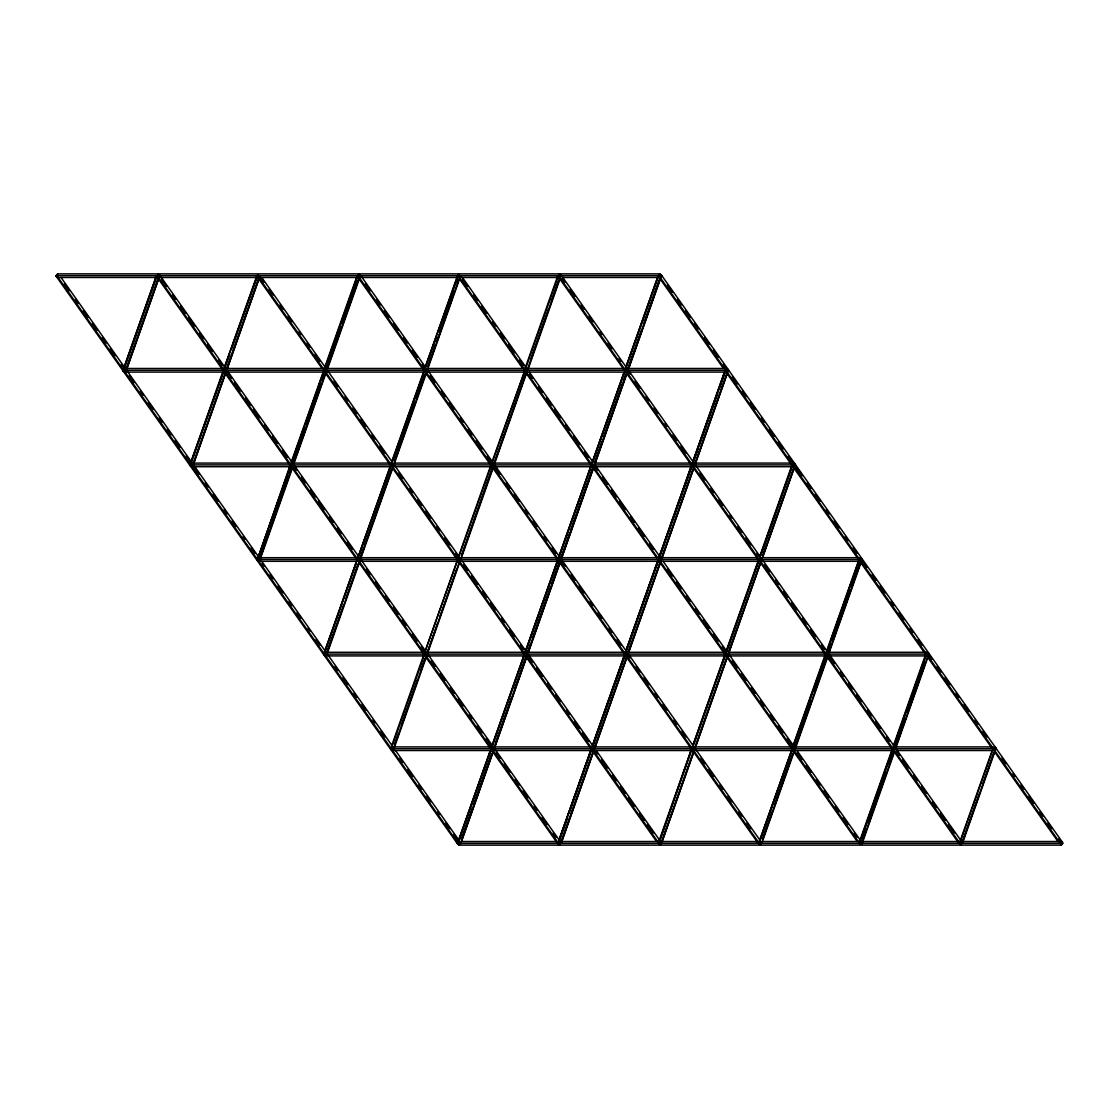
<?xml version="1.0" encoding="UTF-8"?>
<svg xmlns="http://www.w3.org/2000/svg" width="1119" height="1119" viewBox="0 0 1119 1119"><rect width="100%" height="100%" fill="white"/><g stroke="black" fill="none" stroke-linecap="round" stroke-linejoin="round"><path stroke-width="1.5" d="M123.901 367.703L156.198 276.365M124.251 367.018L155.961 277.302M126.909 366.57L158.059 278.491M126.797 368.655L158.52 278.939M126.573 369.592L158.87 278.253M223.087 370.962L190.216 463.951L190.454 465.336L192.888 465.84M224.248 367.703L256.894 275.68M189.992 464.889L223.115 372.501M223.436 370.277L257.72 274.631M190.454 465.336L223.898 370.725L226.346 371.228M225.059 367.466L229.675 354.415M231.395 349.52L257.356 276.113L259.79 276.617L227.493 367.969M192.874 464.301L225.171 372.963M226.681 368.207L258.615 278.351M193.699 463.266L225.423 373.55M260.028 275.68L226.57 370.277L224.276 369.242M193.475 464.203L225.772 372.865M289.989 465.574L257.356 559.948L259.79 560.451L292.66 467.462M291.15 462.315L323.209 371.914M324.02 369.34L356.891 276.365M258.293 556.828L290.59 465.476M356.332 279.526L291.164 463.839L293.472 464.889L326.93 370.277M257.356 559.948L290.8 465.336L293.248 465.84M291.961 462.077L304.06 427.822M305.221 424.563L357.702 276.113L360.136 276.617M260.14 557.43L269.945 529.693M271.092 526.434L288.968 475.869M290.129 472.596L291.849 467.714M293.584 462.818L321.265 384.516M322.999 379.621L324.734 374.725M327.042 368.207L341.449 327.419M343.183 322.538L358.178 280.128M260.349 557.276L292.073 467.574M293.793 462.679L325.517 372.963M327.252 368.067L358.388 279.988M327.266 369.592L359.563 278.253M324.02 653.16L357.465 558.549L324.244 654.559L326.692 655.049M358.388 556.241L390.111 466.525M391.496 462.315L423.555 371.914M425.29 367.018L457.237 276.365M323.783 654.111L356.332 563.347M357.241 559.5L423.807 372.501M424.129 370.277L458.412 274.631M359.437 555.052L424.605 370.725L427.038 371.228M426.325 365.829L436.704 336.469M438.438 331.574L458.049 276.113L460.482 276.617M327.028 652.027L343.757 604.722M346.065 598.203L358.178 563.948M361.059 555.793L363.941 547.639M365.102 544.38L391.622 469.337M394.503 461.182L415.275 402.462M416.995 397.567L425.08 374.725M427.962 366.57L435.459 345.365M437.179 340.47L454.482 291.541M457.377 283.387L459.098 278.491M327.252 651.887L358.388 563.808M360.696 557.276L391.846 469.197M394.727 461.042L425.29 374.585M428.171 366.431L458.734 279.988M327.266 653.426L359.563 562.074M426.465 372.865L360.374 559.5L358.066 558.451M460.72 275.68L427.276 370.277L424.968 369.242M391.496 746.135L423.793 654.797M424.716 652.475L457.014 561.137M458.398 556.926L490.681 465.574M491.842 462.315L525.315 369.242L527.622 370.277L494.164 464.889L491.856 463.839L558.395 276.113L560.843 276.617M524.713 369.34L557.584 276.365M393.594 749.66L391.146 749.157L424.605 654.559L427.038 655.049M424.129 654.111L491.493 465.336L493.941 465.84M394.503 745.016L398.546 733.588M401.427 725.434L417.583 679.765M421.038 669.973L425.08 658.559M427.962 650.405L437.767 622.668M440.075 616.149L456.79 568.844M461.406 555.793L492.556 467.714M494.276 462.818L526 373.103M531.189 358.416L548.492 309.487M551.373 301.333L559.444 278.491M394.727 744.862L425.29 658.42M428.171 650.265L459.308 562.172M461.615 555.653L492.766 467.574M493.913 464.301L526.21 372.963M527.944 368.067L558.507 281.61M394.168 748.038L426.465 656.685M461.07 558.815L493.367 467.462M527.958 369.592L560.255 278.253M458.384 840.747L490.108 751.031M491.842 746.135L557.584 560.185M558.745 556.926L591.042 465.574M591.615 463.951L623.912 372.599M625.633 367.703L657.93 276.365M458.734 840.061L490.458 750.345M492.192 745.45L523.902 655.734M525.636 650.852L557.36 561.137M559.08 556.241L591.378 464.889M592.538 461.629L623.675 373.55M625.983 367.018L657.706 277.302M460.482 844.272L458.049 843.768L491.493 749.157L493.941 749.66M461.406 839.614L472.372 808.631M474.092 803.736L491.395 754.793M495.437 743.38L511.579 697.71M515.048 687.919L526 656.923M527.734 652.027L530.616 643.873M532.924 637.354L550.8 586.79M551.947 583.517L559.444 562.311M561.178 557.43L569.837 532.952M570.984 529.693L592.902 467.714M594.623 462.818L602.12 441.613M603.854 436.718L622.318 384.516M624.038 379.621L625.773 374.725M628.081 368.207L641.341 330.692M644.222 322.538L659.217 280.128M461.615 839.474L492.192 753.031M495.074 744.862L526.21 656.783M527.371 653.524L559.668 562.172M561.388 557.276L593.112 467.574M594.846 462.679L626.556 372.963M628.291 368.067L660.014 278.351M461.867 840.061L493.017 751.982M528.196 652.475L559.92 562.759M594.511 464.889L561.067 559.5L558.759 558.451L625.297 370.725L627.731 371.228M595.098 463.266L626.808 373.55M461.07 842.635L493.367 751.297M495.088 746.401L527.385 655.049M527.958 653.426L560.255 562.074M561.99 557.178L627.158 372.865M628.892 367.969L660.602 278.253M559.318 839.124L590.454 751.031M591.615 747.772L624.486 654.797M626.22 649.901L657.357 561.822M658.518 558.549L691.388 465.574M692.535 462.315L724.259 372.599M559.08 840.061L590.804 750.345M592.538 745.45L624.248 655.734M625.409 652.475L657.706 561.137M659.427 556.241L691.15 466.525M692.311 463.266L724.608 371.914M557.933 843.32L625.087 654.699M624.836 654.111L690.829 468.735M559.556 840.509L567.627 817.667M569.361 812.786L625.297 654.559L627.731 655.049M626.444 651.286L692.199 465.336L694.633 465.84M693.346 462.077L697.962 449.027M699.109 445.768L717.573 393.566M719.293 388.671L725.644 370.725M561.178 841.25L593.112 751.395M594.623 746.639L626.556 656.783M628.081 652.027L660.014 562.172M661.735 557.276L692.885 469.197M695.193 462.679L726.329 374.585M594.511 748.723L561.067 843.32L558.759 842.285M595.098 747.086L626.808 657.371M661.413 559.5L627.969 654.111L625.661 653.062M661.986 557.863L693.71 468.148M561.416 842.635L627.158 656.685M628.318 653.426L661.189 560.451L658.741 559.948M661.763 558.815L694.06 467.462M695.207 464.203L727.504 372.865M658.504 842.383L691.962 747.772L658.741 843.768L661.189 844.272M692.885 745.45L724.832 654.797M725.979 651.538L758.053 561.137M759.787 556.241L791.734 465.574M690.829 752.569L659.105 842.285L661.413 843.32M691.724 748.723L758.304 561.724M759.451 558.451L792.909 463.839L795.217 464.889L761.759 559.5L759.451 558.451L758.626 559.5M693.92 744.275L759.088 559.948L761.535 560.451L728.077 655.049M760.822 555.052L792.546 465.336L794.98 465.84M661.735 841.11L692.885 753.031M695.193 746.499L726.902 656.783M729.001 650.405L759.787 563.808M762.459 555.793L793.805 467.574M661.986 841.698L693.71 751.982M728.889 652.475L760.612 562.759M661.763 842.635L694.06 751.297M695.794 746.401L727.504 656.685M762.682 557.178L794.406 467.462M759.787 840.061L791.497 750.345M792.881 746.135L825.179 654.797M826.675 650.852L858.972 559.5M758.626 843.32L825.207 656.321M826.354 653.062L859.798 558.451L862.106 559.5L828.661 654.111L826.354 653.062L825.528 654.111M760.822 838.872L825.99 654.559L828.438 655.049M827.151 651.286L859.434 559.948M762.459 839.614L772.25 811.89M775.145 803.736L792.448 754.793M795.329 746.639L811.471 700.97M814.94 691.178L827.039 656.923M828.773 652.027L831.655 643.873M832.816 640.614L850.692 590.049M851.839 586.79L861.644 559.052L861.882 560.451M762.668 839.474L793.805 751.395M796.113 744.862L827.263 656.783M828.41 653.524L860.707 562.172M795.553 748.038L827.85 656.685M892.081 749.408L859.21 842.383L859.448 843.768L861.882 844.272M893.228 746.135L925.525 654.797M861.532 837.39L892.095 750.933M859.448 843.768L892.892 749.157L895.326 749.66M894.039 745.897L925.763 656.182M862.217 841.25L866.26 829.836M869.141 821.682L886.444 772.739M889.325 764.585L893.941 751.534M895.676 746.639L905.481 718.916M907.789 712.383L925.665 661.819M862.441 841.11L894.151 751.395M895.885 746.499L927.609 656.783M862.455 842.635L894.752 751.297M959.906 841.698L992.203 750.345M960.158 842.285L993.602 747.674L995.91 748.723L962.466 843.32L960.158 842.285L959.319 843.32M963.151 839.614L979.293 793.944M982.762 784.153L993.714 753.171M962.788 841.11L993.924 753.031M57.754 273.861L55.95 275.68L57.754 277.484L56.859 275.68L57.754 273.861L659.846 273.861L661.665 275.68M158.115 277.484L157.206 275.68L158.115 273.861L159.01 275.68L158.115 277.484L59.489 277.484M122.852 370.277L124.657 372.095L125.566 370.277L124.657 368.473M223.199 370.277L225.003 372.095L225.912 370.277L225.003 368.473M358.807 277.484L357.898 275.68L358.807 273.861L359.703 275.68L358.807 277.484L258.461 277.484M325.349 368.473L324.454 370.277L325.349 372.095L326.258 370.277L325.349 368.473L226.737 368.473M290.101 464.889L291.905 466.707L290.996 464.889L291.905 463.084L292.814 464.889L291.905 466.707L191.559 466.707L189.74 464.889M256.643 559.5L258.461 561.304L259.356 559.5M458.244 275.68L459.154 273.861M460.063 275.68L459.154 277.484L557.766 277.484M326.258 654.111L325.349 655.916L323.545 654.111M559.5 277.484L558.591 275.68L559.5 273.861L560.409 275.68L559.5 277.484L557.696 275.68M525.147 370.277L526.056 368.473L427.43 368.473M393.986 466.707L492.598 466.707L493.507 464.889L492.598 463.084M458.244 559.5L459.154 557.696L460.063 559.5L459.154 561.304M390.447 748.723L392.251 750.527L393.161 748.723L392.251 746.905M626.402 372.095L625.493 370.277L626.402 368.473L627.297 370.277L626.402 372.095L624.584 370.277M557.696 559.5L559.5 561.304L560.409 559.5L559.5 557.696M492.598 746.905L493.507 748.723L492.598 750.527L393.986 750.527M725.839 370.277L726.749 368.473L728.553 370.277M693.29 463.084L694.2 464.889L693.29 466.707L692.395 464.889L493.507 464.889M659.846 557.696L660.756 559.5L659.846 561.304L658.937 559.5L659.846 557.696L561.234 557.696M624.584 654.111L626.402 655.916L625.493 654.111L626.402 652.293L627.297 654.111L626.402 655.916L427.43 655.916M493.507 748.723L692.395 748.723L693.304 750.527L592.944 750.527L593.853 748.723M558.591 843.32L559.5 841.516L560.409 843.32L559.5 845.139L558.591 843.32L458.244 843.32L459.154 845.139L1061.246 845.139L1063.05 843.32L1061.246 841.516L1062.141 843.32L1061.246 845.139M659.846 845.139L660.756 843.32M859.644 559.5L860.539 557.696L862.357 559.5M827.095 655.916L826.186 654.111L827.095 652.293L828.004 654.111L827.095 655.916L728.483 655.916M695.025 750.527L793.651 750.527L794.546 748.723L793.651 746.905M760.193 841.516L761.102 843.32L760.193 845.139L759.283 843.32L560.409 843.32M926.532 654.111L927.441 652.293L929.26 654.111M892.179 748.723L893.997 750.527L894.892 748.723L893.997 746.905M993.434 748.723L994.343 746.905L996.148 748.723L994.343 746.905L995.253 748.723L894.892 748.723M959.99 843.32L960.885 841.516L961.794 843.32L960.885 845.139L959.99 843.32L761.102 843.32M256.894 559.5L257.72 558.451M524.489 654.111L525.315 653.062L527.622 654.111L494.164 748.723L491.856 747.674L558.395 559.948L560.843 560.451M861.28 560.549L862.106 559.5M858.972 843.32L859.812 842.285L862.106 843.32M459.783 842.887L457.811 844.272L56.426 276.617L57.125 276.113L458.524 843.768M56.426 276.617L57.125 276.113M226.346 369.34L223.674 371.228L557.164 842.859M190.216 465.84L190.929 465.336M290.562 465.84L293.248 463.951M427.038 369.34L424.367 371.228L490.262 464.427M558.157 276.617L560.843 274.728L962.228 842.383L959.556 844.272M257.118 560.451L257.832 559.948M357.465 560.451L360.136 558.549M493.941 463.951L491.269 465.84L757.857 842.859M625.059 371.228L627.731 369.34M324.02 655.049L324.72 654.559M726.119 370.725L728.077 369.34M424.367 655.049L427.038 653.16M558.157 560.451L560.843 558.549M691.962 465.84L694.633 463.951M794.28 464.441L794.98 463.951L793.021 465.336M390.923 749.66L391.622 749.157M491.269 749.66L493.941 747.772M625.059 655.049L627.731 653.16M761.535 558.549L758.864 560.451L824.759 653.636M859.91 559.948L861.882 558.549M558.157 844.272L560.843 842.383L159.444 274.728L156.772 276.617L222.667 369.816M691.962 749.66L694.633 747.772M828.438 653.16L825.752 655.049L892.654 749.66L895.326 747.772M661.189 842.383L659.217 843.768L257.832 276.113M926.812 654.559L928.784 653.16M758.864 844.272L761.535 842.383L360.136 274.728L357.465 276.617L423.36 369.816M993.714 749.157L995.672 747.772M56.859 275.68L157.206 275.68M159.01 275.68L357.898 275.68M359.703 275.68L558.591 275.68M560.409 275.68L660.756 275.68L659.846 273.861M159.835 277.484L256.727 277.484M360.528 277.484L457.419 277.484M562.955 277.484L658.112 277.484M126.391 368.473L221.548 368.473M327.084 368.473L423.975 368.473M527.776 368.473L624.668 368.473M628.123 368.473L725.014 368.473M225.912 370.277L424.8 370.277L425.71 372.095L327.084 372.095M625.493 370.277L426.605 370.277L425.71 368.473M627.297 370.277L727.658 370.277L726.749 368.473M126.391 372.095L223.282 372.095M228.472 372.095L323.629 372.095M427.43 372.095L524.321 372.095M527.776 372.095L624.668 372.095M629.857 372.095L725.014 372.095M193.293 463.084L288.45 463.084M293.64 463.084L392.251 463.084M393.986 463.084L490.877 463.084M494.332 463.084L592.944 463.084M594.679 463.084L691.57 463.084M695.025 463.084L793.651 463.084L795.455 464.889L793.651 463.084L794.546 464.889L694.2 464.889M290.996 464.889L190.65 464.889L191.559 466.707L192.468 464.889L191.559 463.084M292.814 464.889L491.689 464.889L492.598 466.707M293.64 466.707L390.517 466.707M494.332 466.707L591.224 466.707M592.944 466.707L691.57 466.707M695.025 466.707L793.651 466.707M260.181 557.696L357.073 557.696M360.528 557.696L457.419 557.696M460.888 557.696L556.045 557.696M661.581 557.696L756.738 557.696M761.927 557.696L858.819 557.696M560.409 559.5L759.297 559.5L760.193 561.304L661.581 561.304M260.181 561.304L358.807 561.304L357.898 559.5L257.552 559.5L258.461 561.304M360.542 561.304L457.419 561.304M460.888 561.304L557.766 561.304M562.955 561.304L658.112 561.304M761.927 561.304L858.819 561.304M327.084 652.293L423.975 652.293M427.43 652.293L526.056 652.293L526.951 654.111L526.056 652.293M527.776 652.293L624.668 652.293M628.123 652.293L725.014 652.293M728.483 652.293L825.36 652.293M828.829 652.293L927.441 652.293L928.35 654.111L828.004 654.111M625.493 654.111L426.605 654.111L425.71 652.293M627.297 654.111L826.186 654.111M425.71 655.916L325.349 655.916L324.454 654.111L424.8 654.111L425.71 655.916L423.891 654.111M628.123 655.916L725.014 655.916M830.55 655.916L925.707 655.916M393.986 746.905L489.143 746.905M494.332 746.905L592.944 746.905M594.679 746.905L691.57 746.905M695.025 746.905L791.916 746.905M795.371 746.905L890.528 746.905M895.718 746.905L992.609 746.905M494.332 750.527L591.224 750.527M795.371 750.527L892.263 750.527M897.452 750.527L992.609 750.527M460.888 841.516L556.045 841.516M561.234 841.516L659.846 841.516M661.581 841.516L758.472 841.516M761.927 841.516L860.539 841.516M862.273 841.516L959.165 841.516M962.62 841.516L1059.511 841.516M961.794 843.32L1062.141 843.32L1061.246 841.516M658.741 276.113L661.189 276.617M159.444 276.617L157.01 276.113L123.552 370.725L125.999 371.228M324.258 370.725L326.692 371.228M591.853 465.336L594.287 465.84M391.146 465.336L393.594 465.84M357.702 559.948L360.136 560.451M993.238 749.157L995.672 749.66L995.448 748.275M792.546 749.157L794.98 749.66M692.199 749.157L694.633 749.66M591.853 749.157L594.287 749.66M391.51 463.839L393.818 464.889M123.915 369.242L126.223 370.277M726.007 653.062L728.315 654.111L694.871 748.723L692.563 747.674M458.412 558.451L460.72 559.5L427.276 654.111L424.968 653.062M190.817 463.839L193.125 464.889M792.909 747.674L795.217 748.723L761.759 843.32L759.451 842.285M324.622 653.062L326.916 654.111M391.51 747.674L393.818 748.723M460.72 843.32L458.412 842.285L457.587 843.32L459.895 844.369M691.486 748.723L693.304 750.527M356.989 559.5L358.807 561.304M55.95 275.68L57.754 277.484M490.793 748.723L492.598 750.527L491.689 748.723L391.342 748.723L392.251 750.527M457.335 843.32L459.154 845.139L458.244 843.32M667.47 285.107L672.463 292.171M677.457 299.235L681.443 304.886M685.443 310.536L690.437 317.586M694.423 323.237L698.424 328.888M704.41 337.365L709.404 344.414M713.404 350.065L718.384 357.129M723.378 364.193L727.378 369.843M732.372 376.893L737.365 383.957M742.359 391.021L746.345 396.672M750.345 402.308L755.339 409.372M761.326 417.849L764.319 422.087M769.312 429.15L774.306 436.2M778.292 441.851L783.286 448.915M788.28 455.979L792.28 461.615M796.266 467.266L802.267 475.743M807.261 482.807L811.247 488.457M815.247 494.094L820.241 501.158M826.228 509.635L829.221 513.873M834.214 520.922L839.208 527.986M845.195 536.463L848.188 540.701M853.182 547.764L857.182 553.401M861.168 559.052L867.169 567.529M872.163 574.593L876.149 580.229M880.149 585.88L885.143 592.944M891.13 601.421L894.123 605.659M899.116 612.708L904.11 619.772M910.097 628.249L913.09 632.487M918.084 639.536L922.084 645.187M929.078 655.077L932.071 659.315M937.065 666.378L941.051 672.015M945.051 677.666L950.045 684.73M956.032 693.207L959.025 697.431M964.019 704.494L969.012 711.558M974.999 720.035L977.992 724.273M982.986 731.322L986.986 736.973M1001.967 758.15L1005.953 763.801M1012.947 773.691L1014.947 776.516M1020.934 784.992L1023.927 789.217M1028.92 796.28L1033.914 803.344M1039.901 811.821L1042.894 816.045M1047.888 823.108L1051.888 828.759M1058.868 838.649L1060.868 841.474M659.511 278.03L723.42 368.403M726.413 372.641L791.315 464.427M794.308 468.665L857.21 557.626M860.203 561.864L925.105 653.636M927.105 656.461L991 746.835M994.008 751.073L1057.903 841.446M562.13 278.058L565.123 282.282M570.117 289.345L575.11 296.409M581.097 304.886L584.09 309.124M589.084 316.173L593.084 321.824M600.064 331.714L602.064 334.539M608.051 343.001L612.051 348.652M619.045 358.542L621.045 361.367M628.025 371.242L630.025 374.068M635.019 381.131L640.012 388.195M645.999 396.672L648.992 400.896M653.986 407.959L657.986 413.61M664.966 423.5L666.966 426.325M672.953 434.787L676.953 440.438M680.953 446.089L685.947 453.153M699.921 472.917L704.914 479.981M710.901 488.457L713.894 492.682M718.888 499.745L722.888 505.396M729.868 515.286L731.868 518.111M737.855 526.573L741.855 532.224M745.855 537.875L750.835 544.939M756.836 553.401L758.836 556.227M764.823 564.703L769.816 571.767M775.803 580.229L778.796 584.468M783.79 591.531L787.79 597.182M791.776 602.833L796.77 609.883M802.757 618.359L806.757 624.01M810.757 629.661L815.737 636.725M821.738 645.187L824.731 649.426M829.725 656.489L834.718 663.553M840.705 672.015L843.698 676.254M848.692 683.317L852.692 688.968M856.678 694.619L861.672 701.669M867.659 710.145L871.659 715.796M875.645 721.447L880.639 728.497M886.64 736.973L889.633 741.212M896.627 751.101L899.62 755.339M902.613 759.563L908.6 768.04M913.594 775.103L917.594 780.754M921.58 786.391L926.574 793.455M932.561 801.931L936.561 807.582M940.547 813.233L945.541 820.283M948.548 824.521L954.535 832.998M558.871 276.113L960.256 843.768M559.164 278.03L690.955 464.427M692.955 467.252L757.857 559.038M893.661 751.073L958.563 842.859M462.483 277.554L526.392 367.927M529.385 372.165L592.287 461.126M595.28 465.364L661.189 558.549M663.175 561.374L727.084 651.748M729.084 654.573L794.98 747.772M796.98 750.597L860.889 840.97M462.776 279.47L467.77 286.52M473.757 294.996L477.757 300.647M481.743 306.298L486.737 313.348M492.738 321.824L495.731 326.063M500.725 333.126L504.711 338.777M508.711 344.414L514.698 352.891M519.692 359.954L523.692 365.605M529.679 374.068L532.672 378.306M538.659 386.782L542.659 392.433M546.645 398.084L551.639 405.134M554.632 409.372L560.633 417.849M565.627 424.912L569.613 430.549M573.613 436.2L579.6 444.677M584.594 451.74L588.594 457.391M595.574 467.266L597.574 470.092M602.568 477.156L607.561 484.219M611.547 489.856L616.541 496.92M619.534 501.158L625.535 509.635M630.529 516.698L634.515 522.335M638.515 527.986L644.502 536.463M649.496 543.526L653.482 549.163M667.47 568.942L672.463 576.005M676.449 581.642L681.443 588.706M686.437 595.77L690.437 601.421M695.431 608.47L699.417 614.121M703.417 619.772L709.404 628.249M713.404 633.9L718.384 640.949M722.384 646.6L725.378 650.838M732.372 660.728L737.365 667.777M741.351 673.428L746.345 680.492M751.339 687.556L755.339 693.207M760.333 700.256L764.319 705.907M770.306 714.384L774.306 720.035M778.292 725.685L783.286 732.735M787.286 738.386L792.28 745.45M797.274 752.514L802.267 759.563M806.253 765.214L811.247 772.278M816.241 779.342L820.241 784.992M824.227 790.629L829.221 797.693M835.208 806.17L839.208 811.821M843.194 817.457L848.188 824.521M854.189 832.998L857.182 837.236M458.524 276.113L792.014 747.758M793.021 749.157L859.91 843.768M459.811 279.442L522.713 368.403M525.706 372.641L591.615 465.84M592.608 467.252L656.517 557.626M659.511 561.864L724.413 653.636M726.413 656.461L790.308 746.835M793.301 751.073L857.21 841.446M365.423 283.694L370.417 290.758M376.404 299.235L380.404 304.886M384.39 310.536L389.384 317.586M393.384 323.237L398.378 330.301M403.372 337.365L407.358 343.001M412.351 350.065L417.345 357.129M422.339 364.193L424.339 367.018M430.325 375.48L435.319 382.544M441.306 391.021L445.306 396.672M449.292 402.308L454.286 409.372M460.287 417.849L463.28 422.087M468.274 429.15L472.26 434.787M476.26 440.438L482.247 448.915M487.241 455.979L491.241 461.615M495.227 467.266L500.221 474.33M506.208 482.807L510.208 488.457M514.194 494.094L519.188 501.158M525.189 509.635L528.182 513.873M533.176 520.922L537.162 526.573M544.156 536.463L547.149 540.701M552.143 547.764L556.143 553.401M561.123 560.465L565.123 566.116M571.11 574.593L575.11 580.229M579.096 585.88L584.09 592.944M590.091 601.421L593.084 605.659M598.078 612.708L602.064 618.359M609.058 628.249L612.051 632.487M617.045 639.536L621.045 645.187M628.025 655.077L630.025 657.902M636.012 666.378L640.012 672.015M643.998 677.666L648.992 684.73M654.993 693.207L657.986 697.431M662.98 704.494L666.966 710.145M673.96 720.035L676.953 724.273M681.947 731.322L685.947 736.973M700.914 758.15L704.914 763.801M708.9 769.452L713.894 776.516M719.881 784.992L722.888 789.217M727.882 796.28L731.868 801.931M738.862 811.821L741.855 816.045M746.849 823.108L750.835 828.759M358.178 276.113L759.563 843.768M261.79 277.554L324.692 366.514M327.685 370.753L392.587 462.539M394.587 465.364L460.482 558.549M462.483 561.374L526.392 651.748M528.392 654.573L594.287 747.772M596.287 750.597L659.189 839.558M261.077 278.058L264.084 282.282M269.078 289.345L273.064 294.996M280.058 304.886L283.051 309.124M288.045 316.173L292.031 321.824M299.025 331.714L301.025 334.539M307.012 343.001L310.005 347.24M314.998 354.303L319.992 361.367M333.98 381.131L337.966 386.782M344.96 396.672L347.953 400.896M352.947 407.959L356.933 413.61M360.933 419.261L365.927 426.325M371.914 434.787L374.907 439.026M379.901 446.089L384.894 453.153M398.882 472.917L402.868 478.568M409.862 488.457L412.855 492.682M417.849 499.745L421.835 505.396M425.835 511.047L430.829 518.111M436.816 526.573L439.809 530.812M444.802 537.875L449.796 544.939M455.783 553.401L457.783 556.227M463.784 564.703L467.77 570.354M471.77 576.005L477.757 584.468M482.751 591.531L486.737 597.182M490.737 602.833L495.731 609.883M501.718 618.359L504.711 622.598M509.704 629.661L514.698 636.725M520.685 645.187L523.692 649.426M528.672 656.489L532.672 662.14M536.672 667.777L542.659 676.254M547.653 683.317L551.639 688.968M555.639 694.619L560.633 701.669M566.62 710.145L569.613 714.384M574.606 721.447L579.6 728.497M582.593 732.735L588.594 741.212M595.574 751.101L597.574 753.926M601.574 759.563L607.561 768.04M612.555 775.103L616.541 780.754M620.541 786.391L625.535 793.455M628.528 797.693L634.515 806.17M639.508 813.233L644.502 820.283M647.495 824.521L653.496 832.998M258.111 278.03L322.02 368.403M325.014 372.641L389.916 464.427M391.916 467.252L455.825 557.626M458.818 561.864L523.72 653.636M525.706 656.461L589.615 746.835M592.608 751.073L656.517 841.446M161.737 279.47L166.731 286.52M172.718 294.996L175.711 299.235M180.705 306.298L185.698 313.348M188.691 317.586L194.678 326.063M199.672 333.126L203.672 338.777M207.658 344.414L212.652 351.478M218.653 359.954L222.639 365.605M226.639 371.242L231.633 378.306M234.626 382.544L240.613 391.021M245.607 398.084L250.6 405.134M253.593 409.372L259.58 417.849M264.574 424.912L268.574 430.549M272.56 436.2L277.554 443.264M282.548 450.328L287.541 457.391M293.528 465.854L296.535 470.092M301.529 477.156L305.515 482.807M310.509 489.856L315.502 496.92M318.495 501.158L324.482 509.635M329.476 516.698L333.476 522.335M337.462 527.986L341.463 533.637M347.45 542.114L352.443 549.163M366.417 568.942L370.417 574.593M375.411 581.642L380.404 588.706M385.398 595.77L389.384 601.421M393.384 607.071L398.378 614.121M402.364 619.772L406.365 625.423M412.351 633.9L417.345 640.949M421.345 646.6L425.332 652.251M431.319 660.728L435.319 666.378M440.313 673.428L445.306 680.492M450.3 687.556L454.286 693.207M458.286 698.843L463.28 705.907M469.267 714.384L472.26 718.622M477.253 725.685L482.247 732.735M486.247 738.386L491.241 745.45M496.221 752.514L500.221 758.15M504.207 763.801L510.208 772.278M515.202 779.342L519.188 784.992M523.188 790.629L528.182 797.693M534.169 806.17L537.162 810.408M542.155 817.457L547.149 824.521M553.136 832.998L556.143 837.236M157.471 276.113L558.871 843.768M61.097 277.554L124.992 367.927M128 372.165L191.895 462.539M193.895 465.364L259.79 558.549M261.79 561.374L324.692 650.335M327.685 654.573L393.594 747.772M395.58 750.597L459.489 840.97M64.384 283.694L69.378 290.758M75.365 299.235L78.358 303.473M83.352 310.536L88.345 317.586M92.345 323.237L97.325 330.301M102.319 337.365L106.319 343.001M110.305 348.652L115.299 355.716M121.3 364.193L123.286 367.018M129.286 375.48L134.28 382.544M140.267 391.021L143.26 395.259M148.254 402.308L153.247 409.372M159.234 417.849L162.227 422.087M167.221 429.15L171.221 434.787M175.207 440.438L180.201 447.502M186.202 455.979L190.188 461.615M194.188 467.266L199.182 474.33M205.169 482.807L208.162 487.045M213.156 494.094L218.149 501.158M224.136 509.635L227.129 513.873M232.123 520.922L236.123 526.573M243.117 536.463L245.103 539.288M251.104 547.764L255.09 553.401M262.084 563.291L264.084 566.116M270.071 574.593L273.064 578.817M278.058 585.88L283.051 592.944M289.038 601.421L292.031 605.659M297.025 612.708L301.025 618.359M308.019 628.249L310.005 631.074M316.006 639.536L319.992 645.187M334.973 666.378L337.966 670.603M342.96 677.666L347.953 684.73M353.94 693.207L356.933 697.431M361.927 704.494L365.927 710.145M372.921 720.035L374.907 722.86M380.908 731.322L384.894 736.973M399.875 758.15L402.868 762.389M407.862 769.452L412.855 776.516M418.842 784.992L421.835 789.217M426.829 796.28L430.829 801.931M437.809 811.821L439.809 814.646M445.81 823.108L449.796 828.759M453.796 834.41L457.783 840.061M860.539 557.696L861.448 559.5L761.102 559.5L760.193 557.696M893.997 750.527L893.088 748.723L694.2 748.723L693.304 746.905M658.937 559.5L659.846 561.304M526.056 368.473L526.951 370.277M559.5 561.304L558.591 559.5L359.717 559.5L358.807 557.696M592.049 748.723L592.944 750.527M225.003 372.095L224.108 370.277L123.747 370.277L124.657 372.095M792.742 748.723L793.651 750.527M459.154 557.696L460.063 559.5M524.713 653.16L524.951 654.559M457.811 842.383L458.049 843.768M390.923 747.772L391.146 749.157M659.105 274.631L625.661 369.242L627.969 370.277L661.413 275.68L659.105 274.631M726.007 369.242L692.563 463.839L694.871 464.889L728.315 370.277L726.007 369.242M926.7 653.062L893.256 747.674L895.564 748.723L929.008 654.111L926.7 653.062M124.027 370.725L123.328 371.228L124.027 370.725M661.189 274.728L659.217 276.113L1060.616 843.768L1062.574 842.383L661.189 274.728M728.077 371.228L727.854 369.843L728.077 371.228M123.552 370.725L123.328 369.34L123.552 370.725"/></g></svg>
